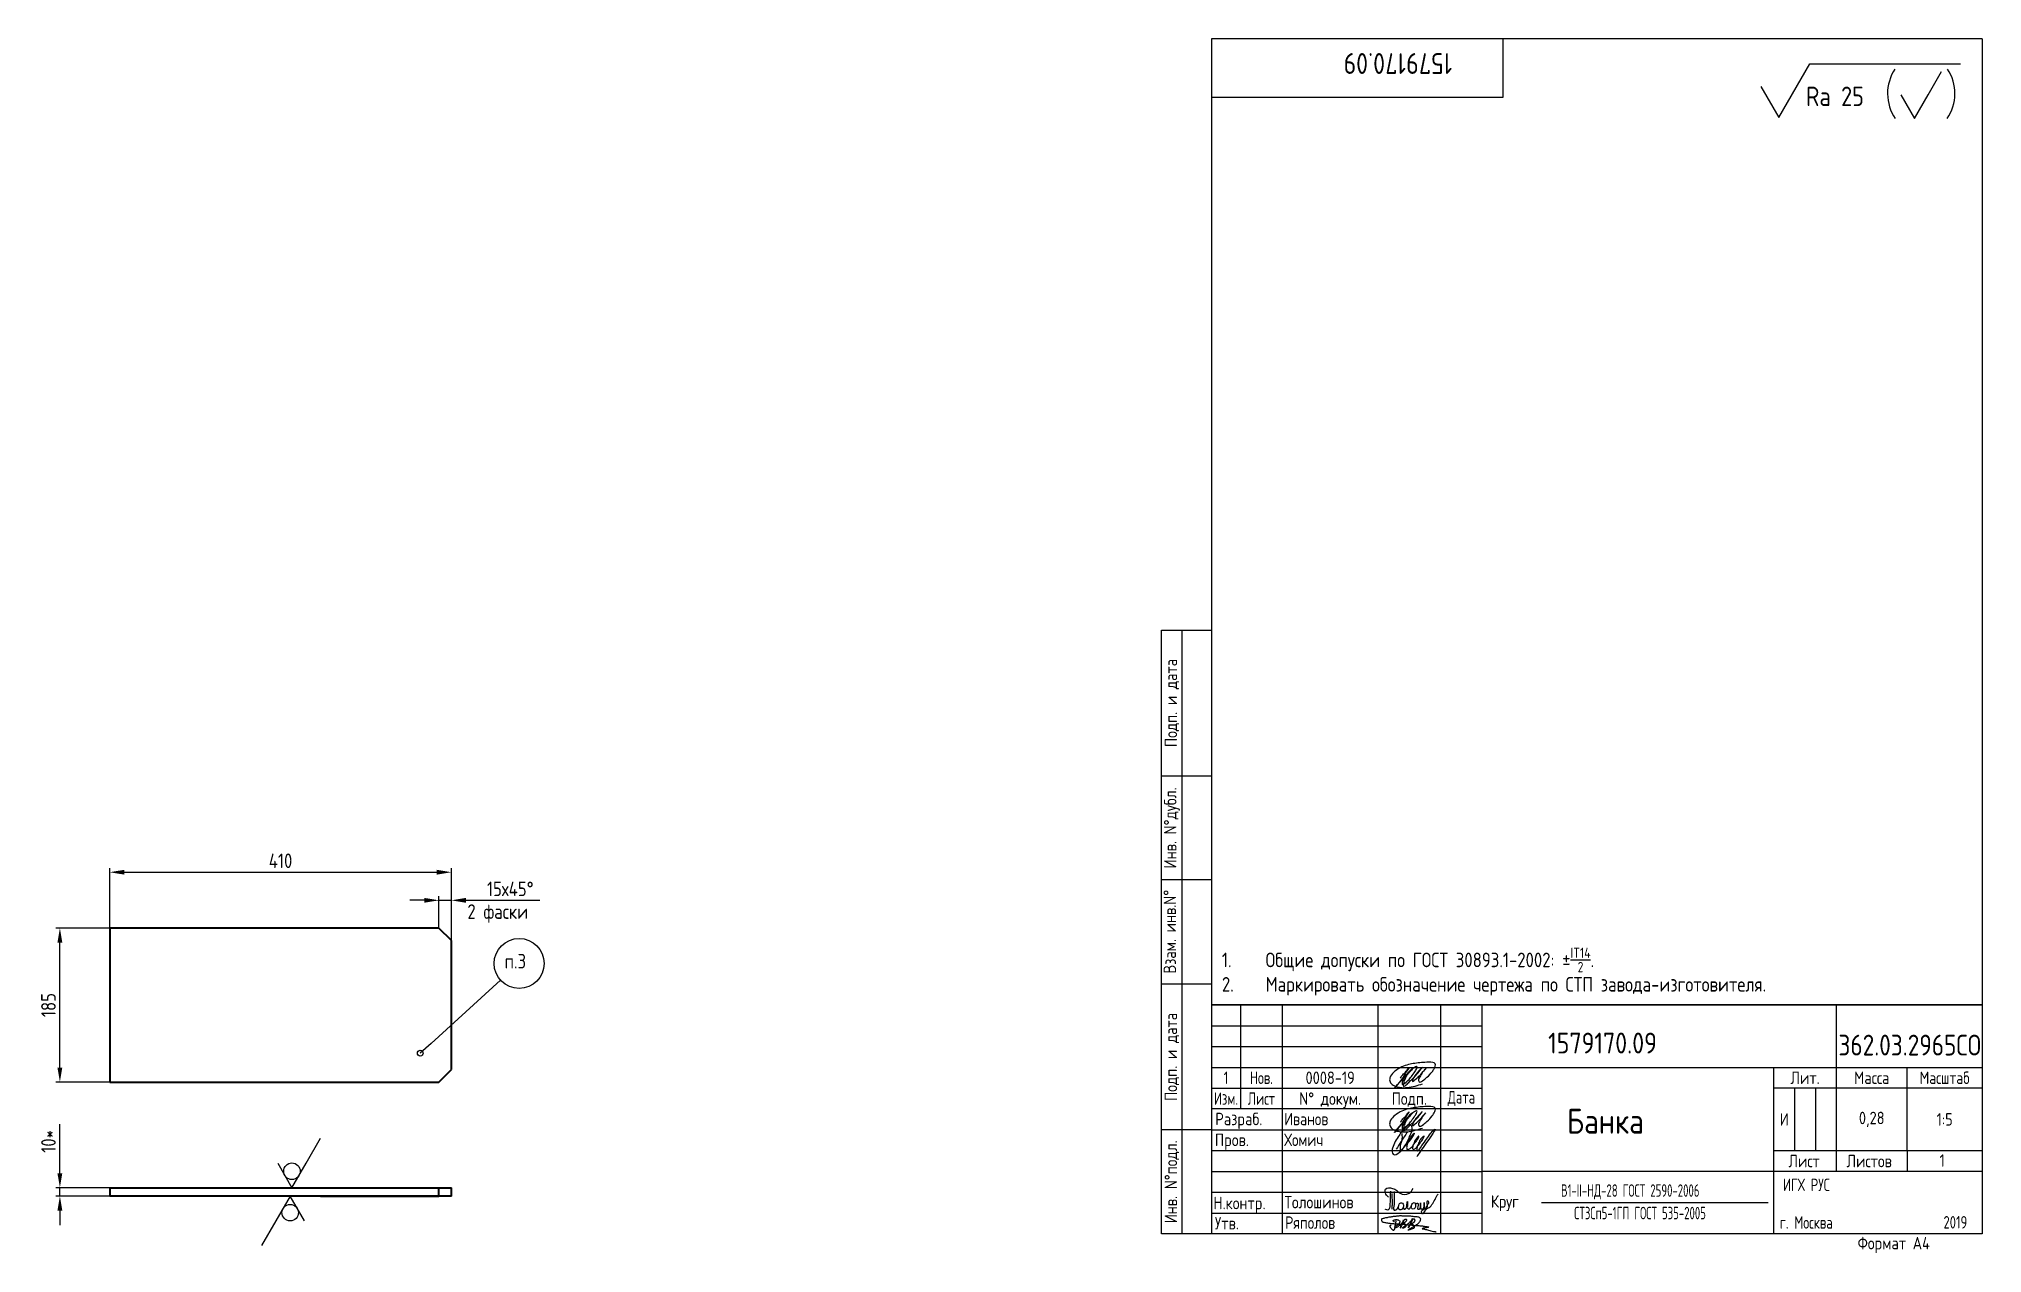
# Model space of a CAD drawing. Header units: millimetres. Extents: x 94 to 560, y 59 to 351.
# The model-space entities are those that its viewports show. They can reach past a viewport. Long polylines and large blocks are cut down to what shows.
import ezdxf
from ezdxf.enums import TextEntityAlignment as Align

# ---------------------------------------------------------------- set-up
doc = ezdxf.new("R2010")
doc.units = ezdxf.units.MM
for name, color, linetype in [('12_SURFACE_FINISH', 7, 'Continuous'), ('Bord', 1, 'Continuous'), ('Cont', 6, 'Continuous'), ('Dim', 7, 'Continuous'), ('Text', 3, 'Continuous'), ('Textb', 6, 'Continuous'), ('Подписи', 10, 'Continuous')]:
    doc.layers.add(name, color=color, linetype=linetype)
doc.layers.add('Con', color=6, linetype='Continuous', lineweight=40)
doc.layers.add('Основные', color=5, linetype='Continuous', lineweight=40)
doc.styles.add('Style1', font='romans.shx', dxfattribs={"width": 0.8})
doc.dimstyles.new('DIMSTYLE_1$0', dxfattribs={"dimtxt": 3.5, "dimasz": 3.5, "dimexe": 1, "dimexo": 0, "dimgap": 1, "dimtad": 1, "dimdec": 1, "dimlfac": 5, "dimtxsty": 'Style1', "dimcen": 0.09, "dimadec": 1, "dimazin": 2, "dimtp": 0.8, "dimtm": 0.8, "dimtfac": 1, "dimtdec": 1, "dimtofl": 0, "dimtmove": 0, "dimatfit": 3, "dimfxl": 1, "dimtolj": 1, "dimarcsym": 0})

# ---------------------------------------------------------------- blocks, each defined once
blk = doc.blocks.new('*D5')
at = {"layer": 'Defpoints', "color": 0, "transparency": 16777216}
for p in [(98.65, 136.98), (117.24, 136.98), (117.24, 99.98)]:
    blk.add_point(p, dxfattribs=at)
at = {"layer": 'Dim', "color": 0, "lineweight": -2, "transparency": 16777216}
for p, q in [((117.24, 136.98), (97.65, 136.98)), ((98.65, 103.48), (98.65, 133.48)), ((117.24, 99.98), (97.65, 99.98))]:
    blk.add_line(p, q, dxfattribs=at)
at = {"layer": 'Dim', "color": 0, "transparency": 16777216}
for points in [[(98.06, 133.48), (99.23, 133.48), (98.65, 136.98)], [(98.06, 103.48), (99.23, 103.48), (98.65, 99.98)]]:
    blk.add_solid(points, dxfattribs=at)
at = {"layer": 'Dim', "color": 0, "transparency": 16777216, "insert": (95.9, 118.48), "char_height": 3.5, "attachment_point": 5, "rotation": 90, "style": 'Style1'}
blk.add_mtext('\\A1;185', dxfattribs=at)
blk = doc.blocks.new('*D6')
at = {"layer": 'Defpoints', "color": 0, "transparency": 16777216}
for p in [(98.65, 74.6), (115.91, 74.6), (115.91, 72.6)]:
    blk.add_point(p, dxfattribs=at)
at = {"layer": 'Dim', "color": 0, "lineweight": -2, "transparency": 16777216}
for p, q in [((98.65, 78.1), (98.65, 89.86)), ((115.91, 74.6), (97.65, 74.6)), ((115.91, 72.6), (97.65, 72.6)), ((98.65, 72.6), (98.65, 74.6)), ((98.65, 69.1), (98.65, 65.6))]:
    blk.add_line(p, q, dxfattribs=at)
at = {"layer": 'Dim', "color": 0, "transparency": 16777216}
for points in [[(98.06, 78.1), (99.23, 78.1), (98.65, 74.6)], [(98.06, 69.1), (99.23, 69.1), (98.65, 72.6)]]:
    blk.add_solid(points, dxfattribs=at)
at = {"layer": 'Dim', "color": 0, "transparency": 16777216, "insert": (95.9, 85.73), "char_height": 3.5, "attachment_point": 5, "rotation": 90, "style": 'Style1'}
blk.add_mtext('\\A1;10*', dxfattribs=at)
blk = doc.blocks.new('*D7')
at = {"layer": 'Defpoints', "color": 0, "transparency": 16777216}
for p in [(192.62, 150.38), (110.62, 136.98), (192.62, 131.69)]:
    blk.add_point(p, dxfattribs=at)
at = {"layer": 'Dim', "color": 0, "lineweight": -2, "transparency": 16777216}
for p, q in [((110.62, 136.98), (110.62, 151.38)), ((114.12, 150.38), (189.12, 150.38)), ((192.62, 131.69), (192.62, 151.38))]:
    blk.add_line(p, q, dxfattribs=at)
at = {"layer": 'Dim', "color": 0, "transparency": 16777216}
for points in [[(114.12, 150.96), (114.12, 149.8), (110.62, 150.38)], [(189.12, 150.96), (189.12, 149.8), (192.62, 150.38)]]:
    blk.add_solid(points, dxfattribs=at)
at = {"layer": 'Dim', "color": 0, "transparency": 16777216, "insert": (151.62, 153.13), "char_height": 3.5, "attachment_point": 5, "style": 'Style1'}
blk.add_mtext('\\A1;410', dxfattribs=at)
blk = doc.blocks.new('*D8')
at = {"layer": 'Defpoints', "color": 0, "transparency": 16777216}
for p in [(189.62, 143.63), (189.62, 136.98), (192.62, 133.98)]:
    blk.add_point(p, dxfattribs=at)
at = {"layer": 'Dim', "color": 0, "lineweight": -2, "transparency": 16777216}
for p, q in [((189.62, 136.98), (189.62, 144.63)), ((192.62, 133.98), (192.62, 144.63)), ((186.12, 143.63), (182.62, 143.63)), ((189.62, 143.63), (192.62, 143.63)), ((196.12, 143.63), (213.89, 143.63))]:
    blk.add_line(p, q, dxfattribs=at)
at = {"layer": 'Dim', "color": 0, "transparency": 16777216}
for points in [[(186.12, 144.21), (186.12, 143.05), (189.62, 143.63)], [(196.12, 144.21), (196.12, 143.05), (192.62, 143.63)]]:
    blk.add_solid(points, dxfattribs=at)
at = {"layer": 'Dim', "color": 0, "transparency": 16777216, "insert": (206.76, 146.38), "char_height": 3.5, "attachment_point": 5, "style": 'Style1'}
blk.add_mtext('\\A1;15х45%%D', dxfattribs=at)
blk = doc.blocks.new('_DOTBLANK')
at = {"color": 0, "linetype": 'ByBlock'}
blk.add_line((-1, 0), (0, 0), dxfattribs=at)
blk.add_circle((0, 0), 0.2, dxfattribs=at)
blk = doc.blocks.new('A$C63F45750')
at = {"layer": 'Text'}
for points, knots in [([(3.17, 2.37), (3.12, 2.38), (3.04, 2.41), (2.94, 2.5), (2.85, 2.57), (2.79, 2.69), (2.87, 2.77), (2.99, 2.84), (3.16, 2.89), (3.36, 2.93), (3.6, 2.95), (3.82, 2.92), (4.05, 2.87), (4.25, 2.78), (4.45, 2.63), (4.46, 2.42), (4.38, 2.26), (4.28, 2.1), (4.17, 1.94), (4.03, 1.78), (3.89, 1.62), (3.75, 1.52), (3.63, 1.43), (3.49, 1.36), (3.35, 1.3), (3.24, 1.25), (3.16, 1.21), (3.12, 1.15), (3.19, 1.1), (3.27, 1.09), (3.4, 1.07), (3.55, 1.07), (3.72, 1.12), (3.92, 1.19), (4.1, 1.34), (4.26, 1.51), (4.44, 1.65), (4.59, 1.81), (4.74, 1.93), (4.84, 2.04), (4.93, 2.14), (5.07, 2.29), (5.19, 2.53), (5.28, 2.68), (5.35, 2.96), (5.23, 2.66), (5.2, 2.44), (5.04, 2.09), (4.95, 1.81), (4.86, 1.57), (4.75, 1.31), (4.67, 1.12), (4.46, 0.78), (4.62, 1.17), (4.71, 1.45), (4.88, 1.74), (5.01, 2), (5.08, 2.19), (5.19, 2.4), (5.32, 2.58), (5.4, 2.75), (5.52, 2.89), (5.65, 3.04), (5.85, 3.1), (6.02, 3.03), (6.08, 2.87), (6.03, 2.7), (5.9, 2.51), (5.7, 2.37), (5.55, 2.23), (5.4, 2.17), (5.31, 2.12), (5.12, 2.09), (5.35, 2.07), (5.48, 2), (5.64, 1.93), (5.75, 1.8), (5.85, 1.67), (5.89, 1.54), (5.89, 1.37), (5.8, 1.2), (5.63, 1.06), (5.41, 0.94), (5.23, 0.86), (5.02, 0.92), (5.13, 1.1), (5.28, 1.16), (5.44, 1.27), (5.61, 1.36), (5.74, 1.46), (5.86, 1.53), (5.95, 1.61), (6.05, 1.69), (6.15, 1.77), (6.28, 1.87), (6.46, 2.02), (6.65, 2.19), (6.83, 2.37), (6.98, 2.49), (7.11, 2.61), (7.2, 2.74), (7.32, 2.84), (7.42, 2.97), (7.48, 3.08), (7.48, 3.27), (7.34, 3.08), (7.28, 2.94), (7.18, 2.69), (7.1, 2.46), (7, 2.22), (6.93, 1.98), (6.83, 1.78), (6.73, 1.55), (6.67, 1.34), (6.6, 1.14), (6.56, 1.03), (6.39, 0.99), (6.62, 1.33), (6.75, 1.54), (6.93, 1.87), (7.05, 2.08), (7.18, 2.32), (7.33, 2.6), (7.47, 2.89), (7.6, 3.07), (7.79, 3.18), (7.95, 3.01), (8, 2.81), (7.99, 2.62), (7.94, 2.46), (7.83, 2.33), (7.69, 2.22), (7.53, 2.11), (7.37, 2.03), (7.21, 1.99), (7.11, 1.97), (6.89, 1.98), (7.07, 1.94), (7.15, 1.9), (7.27, 1.88), (7.39, 1.84), (7.52, 1.81), (7.62, 1.72), (7.7, 1.62), (7.78, 1.51), (7.83, 1.39), (7.87, 1.26), (7.88, 1.13), (7.86, 0.99), (7.75, 0.88), (7.6, 0.77), (7.4, 0.73), (7.19, 0.66), (6.97, 0.55), (6.71, 0.48), (6.57, 0.44), (6.42, 0.42), (6.52, 0.58), (6.61, 0.64), (6.81, 0.78), (7.06, 0.89), (7.33, 1.04), (7.55, 1.16), (7.7, 1.24), (7.84, 1.32), (7.99, 1.43), (8.21, 1.58), (8.48, 1.76), (8.74, 1.95), (8.97, 2.12), (9.1, 2.29), (9.23, 2.44), (9.3, 2.6), (9.37, 2.74), (9.42, 2.92), (9.45, 3.13), (9.21, 3.48), (8.67, 3.59), (8.09, 3.63), (7.57, 3.66), (7.06, 3.74), (6.57, 3.75), (6.09, 3.74), (5.67, 3.78), (5.28, 3.78), (4.96, 3.81), (4.65, 3.83), (4.31, 3.82), (3.97, 3.79), (3.61, 3.74), (3.22, 3.67), (2.86, 3.66), (2.53, 3.61), (2.18, 3.52), (1.78, 3.54), (1.38, 3.37), (0.96, 3.35), (0.58, 3.24), (0.25, 3.19), (0.03, 3.06), (-0.03, 2.83), (0.02, 2.6), (0.26, 2.38), (0.59, 2.33), (1, 2.2), (1.48, 2.15), (1.93, 2.05), (2.35, 2.02), (2.72, 2.01), (3.11, 1.94), (3.68, 1.94), (4.25, 1.83), (4.91, 1.87), (5.53, 1.76), (6.13, 1.72), (6.73, 1.71), (7.32, 1.62), (7.99, 1.55), (8.64, 1.54), (9.16, 1.46), (9.61, 1.42), (10.03, 1.4), (10.41, 1.32), (10.73, 1.29), (11.01, 1.24), (11.18, 1.23), (11.42, 1.14), (11.18, 1.06), (11.01, 1.03), (10.71, 0.98), (10.37, 0.92), (10.1, 0.91), (9.65, 0.75), (10.22, 0.67), (10.54, 0.59), (11.08, 0.47), (11.61, 0.35), (12.17, 0.15), (12.64, 0.08), (12.98, 0.03), (13.11, 0.01), (13.18, 0)], [0, 0, 0, 0, 0.153866, 0.270441, 0.388867, 0.510533, 0.592156, 0.71333, 0.90842, 1.11344, 1.349254, 1.61246, 1.782219, 2.047249, 2.291879, 2.451528, 2.651081, 2.806158, 3.017979, 3.227348, 3.462381, 3.633009, 3.75766, 3.920516, 4.080796, 4.214529, 4.291786, 4.349969, 4.397594, 4.50822, 4.594826, 4.799244, 4.954392, 5.128468, 5.437537, 5.632649, 5.842485, 6.094987, 6.293219, 6.410959, 6.551192, 6.687808, 7.022147, 7.294342, 7.425356, 7.52079, 7.946481, 8.313051, 8.59833, 8.833695, 9.090496, 9.427695, 9.601191, 9.883219, 10.093306, 10.673943, 10.798776, 10.974628, 11.287247, 11.486184, 11.648652, 11.848902, 12.027194, 12.25348, 12.40059, 12.537783, 12.716293, 12.91523, 13.208551, 13.438489, 13.549668, 13.67779, 13.77127, 13.930001, 14.029091, 14.272112, 14.434836, 14.547084, 14.739051, 14.830983, 15.061241, 15.268922, 15.500489, 15.788979, 15.879568, 16.024283, 16.221854, 16.418714, 16.593102, 16.783247, 16.91018, 17.018213, 17.135263, 17.278205, 17.430482, 17.620087, 17.979626, 18.191789, 18.388716, 18.565718, 18.714854, 18.857929, 19.039974, 19.171375, 19.283034, 19.400085, 19.618058, 19.882245, 20.150781, 20.377854, 20.649532, 20.89723, 21.042543, 21.40016, 21.557817, 21.667145, 21.752781, 21.926256, 22.412297, 22.813145, 22.961412, 23.171289, 23.607257, 23.940428, 24.110007, 24.291214, 24.48084, 24.697609, 24.904078, 25.034245, 25.218018, 25.407651, 25.573473, 25.787447, 25.930292, 26.051316, 26.18846, 26.285312, 26.406799, 26.52425, 26.630463, 26.793722, 26.898606, 27.029313, 27.171012, 27.314101, 27.419918, 27.580557, 27.709367, 27.829268, 28.024364, 28.266961, 28.41242, 28.705761, 28.989137, 29.187748, 29.233768, 29.332802, 29.529535, 29.667094, 30.039923, 30.332117, 30.61061, 30.769982, 30.856778, 31.109923, 31.313488, 31.656425, 32.066331, 32.296628, 32.49714, 32.710276, 32.891468, 33.014834, 33.177747, 33.444503, 33.618009, 34.409008, 34.914636, 35.419802, 35.95397, 36.458179, 36.88069, 37.388403, 37.738353, 38.034261, 38.353468, 38.693154, 39.037638, 39.391136, 39.787481, 40.203773, 40.488977, 40.784975, 41.26625, 41.668005, 42.070065, 42.499388, 42.869834, 43.079573, 43.213439, 43.554591, 43.717296, 44.153724, 44.506336, 45.019111, 45.587859, 45.90191, 46.270392, 46.703958, 47.093115, 47.952647, 48.44014, 49.079253, 49.808223, 50.268654, 50.851051, 51.604831, 52.298429, 52.776925, 53.1907, 53.661988, 54.042386, 54.348524, 54.616841, 54.853814, 54.983777, 55.126096, 55.333328, 55.613101, 56.008732, 56.315809, 56.59982, 56.87931, 57.399251, 57.889617, 58.432507, 59.066698, 59.660314, 59.862668, 60.07277, 60.07277, 60.07277, 60.07277]), ([(2.31, 1.53), (2.26, 1.52), (2.17, 1.51), (2.06, 1.48), (1.93, 1.38), (2.07, 1.25), (2.14, 1.11), (2.26, 0.93), (2.39, 0.72), (2.57, 0.54), (2.71, 0.44), (2.86, 0.4), (3.02, 0.43), (3.14, 0.54), (3.21, 0.79), (3.25, 1.07), (3.31, 1.4), (3.35, 1.67), (3.38, 1.92), (3.47, 2.19), (3.5, 2.43), (3.54, 2.59), (3.56, 2.64)], [0, 0, 0, 0, 0.15847, 0.269731, 0.363591, 0.555514, 0.688037, 0.848606, 1.204359, 1.433632, 1.58673, 1.729549, 1.880686, 2.057874, 2.19169, 2.63505, 2.928153, 3.184121, 3.441863, 3.696117, 4.025873, 4.178055, 4.178055, 4.178055, 4.178055])]:
    blk.add_open_spline(points, degree=3, knots=knots, dxfattribs=at)
blk = doc.blocks.new('A$C4F4A4F5D')
at = {"layer": 'Основные', "lineweight": 25}
for points, knots in [([(0.76, 2.84), (0.53, 3.07), (0.02, 3.58), (-0.25, 5.26), (1.65, 5.12), (2.72, 4.57), (3.71, 3.46), (5.71, 3.44), (6.39, 4.52), (6.67, 4.97)], [0, 0, 0, 0, 0.995549, 2.196439, 3.853213, 4.970011, 6.02292, 8.170898, 9.705386, 9.705386, 9.705386, 9.705386]), ([(1.19, 4.34), (1.17, 3.4), (1.13, 2.06), (0.98, -0.44), (0.2, -0.16), (0.03, -0.03), (0, 0)], [0, 0, 0, 0, 3.274293, 4.654149, 5.171803, 5.30168, 5.30168, 5.30168, 5.30168]), ([(1.58, 3.74), (1.58, 3.25), (1.58, 2.32), (1.61, 1.07), (1.55, 0.31), (1.53, 0)], [0, 0, 0, 0, 1.453969, 2.804084, 3.740223, 3.740223, 3.740223, 3.740223]), ([(2.1, 4.21), (2.1, 3.72), (2.08, 2.67), (2.22, 1.45), (1.71, -0.56), (3.23, 0.14), (3.06, 1.09), (3.85, 1.74), (4.43, 1.17), (4.31, 0.54), (4.11, -0.15), (3.33, -0.21), (3.11, 0.28), (3.13, 0.53), (3.14, 0.66)], [0, 0, 0, 0, 1.402041, 3.063923, 4.415037, 5.298701, 6.374637, 7.087927, 7.603499, 8.330482, 8.911132, 9.613125, 9.996533, 10.366919, 10.366919, 10.366919, 10.366919]), ([(4.28, 0.44), (4.31, 0.37), (4.37, 0.25), (4.41, 0.06), (4.62, -0.05), (5, 0.18), (5.14, 0.84), (5.2, 1.3), (5.31, 2.06), (5.31, 1.17), (5.3, 0.78), (5.2, 0.26), (5.58, -0.01), (5.91, 0.16), (6.08, 0.5), (6.26, 0.9), (6.43, 1.31), (6.72, 1.59), (7.17, 1.58), (7.18, 1.05), (7.31, 0.57), (6.99, 0.02), (6.34, -0.02), (6.17, 0.51), (6.24, 0.79), (6.27, 0.92)], [0, 0, 0, 0, 0.247339, 0.413433, 0.559308, 0.874045, 1.558567, 2.392422, 2.645523, 3.22433, 3.719885, 4.231527, 4.573657, 4.879974, 5.190145, 5.704595, 6.19318, 6.529505, 6.863422, 7.269696, 7.83948, 8.395909, 8.926487, 9.378613, 9.791445, 9.791445, 9.791445, 9.791445]), ([(7.18, 1.27), (7.27, 1.3), (7.44, 1.37), (7.78, 1.56), (7.87, 1.06), (7.83, 0.71), (7.66, -0.05), (8.07, 0.01), (8.43, 0.12), (8.39, 0.68), (8.46, 1.9), (8.39, 0.94), (8.43, 0.6), (8.37, 0.05), (8.74, 0.07), (9.11, -0.03), (9.26, 0.49), (9.33, 0.95), (9.27, 1.34), (9.32, 1.77), (9.28, 0.91), (9.34, 0.6), (9.2, 0.14), (9.65, -0.01), (9.83, 0.61), (10.14, 1.03), (10.6, 1.72), (9.95, 2.11), (9.91, 1.23), (10.07, 0.69), (9.92, 0), (9.35, -0.37), (8.95, -1.56), (8.34, 0.07), (10.28, -0.02), (11.26, 1.1), (11.82, 2.15), (12.24, 3.04), (12.52, 3.46), (12.65, 3.65)], [0, 0, 0, 0, 0.305783, 0.619019, 0.796582, 1.5526, 2.082394, 2.34716, 2.5822, 3.136594, 4.040413, 4.363654, 5.267311, 5.441668, 5.78494, 6.114287, 6.466434, 7.104395, 7.620812, 7.679251, 8.272982, 8.692439, 9.1059, 9.338721, 9.784511, 10.568279, 11.297869, 11.566962, 12.285888, 12.851793, 13.545205, 14.102749, 15.055561, 15.671649, 17.422398, 18.699613, 20.16544, 20.963871, 21.66672, 21.66672, 21.66672, 21.66672])]:
    blk.add_open_spline(points, degree=3, knots=knots, dxfattribs=at)
blk = doc.blocks.new('SYM_68_BL11', base_point=(382.01, 276.36))
at = {"layer": '12_SURFACE_FINISH', "color": 2, "linetype": 'Continuous'}
for p, q in [((361.75, 271.02), (369.18, 283.91)), ((369.18, 283.91), (405.36, 283.91)), ((397.52, 276.47), (400.77, 282.09)), ((357.42, 278.52), (361.75, 271.02)), ((391.02, 276.47), (394.27, 270.84)), ((394.27, 270.84), (397.52, 276.47))]:
    blk.add_line(p, q, dxfattribs=at)
for centre, start, end in [((398.55, 276.79), 146.7128, 214.1116), ((393.23, 276.79), 325.8884, 33.2872)]:
    blk.add_arc(centre, 10.74, start, end, dxfattribs=at)
at = {"layer": '12_SURFACE_FINISH', "color": 2, "linetype": 'Continuous', "style": 'Style1', "width": 0.8}
blk.add_text('Ra 25', height=4.667, dxfattribs=at).set_placement((368.23, 273.79))

msp = doc.modelspace()

# ---------------------------------------------------------------- linework, layer by layer
at = {"color": 7, "linetype": 'Continuous'}
msp.add_circle((208.880657, 128.475272), 6, dxfattribs=at)
at = {"layer": '12_SURFACE_FINISH', "color": 2, "linetype": 'Continuous'}
for p, q in [((157.772172, 80.527036), (161.208111, 86.478256)), ((150.924492, 80.527036), (154.348332, 74.596771)), ((154.348332, 74.596771), (157.772172, 80.527036)), ((153.930411, 72.596771), (150.506571, 66.666506)), ((157.354251, 66.666506), (153.930411, 72.596771)), ((150.506571, 66.666506), (147.070632, 60.715286))]:
    msp.add_line(p, q, dxfattribs=at)
for centre in [(154.348332, 78.565521), (153.930411, 68.628021)]:
    msp.add_circle(centre, 1.984375, dxfattribs=at)
at = {"layer": 'Bord'}
for p, q in [((375.059336, 113.517466), (440.059336, 113.517466)), ((375.059336, 108.517466), (440.059336, 108.517466)), ((375.059336, 103.517466), (440.059336, 103.517466)), ((515.059336, 98.517466), (515.059336, 83.517466)), ((520.059336, 98.517466), (520.059336, 83.517466)), ((375.059336, 88.517466), (440.059336, 88.517466)), ((375.059336, 83.517466), (440.059336, 83.517466)), ((375.059336, 78.517466), (440.059336, 78.517466)), ((375.059336, 73.517466), (440.059336, 73.517466)), ((375.059336, 68.517466), (440.059336, 68.517466))]:
    msp.add_line(p, q, dxfattribs=at)
at = {"layer": 'Con', "linetype": 'Continuous'}
for p, q in [((110.623634, 136.977141), (110.623634, 99.977141)), ((189.623634, 136.977141), (110.623634, 136.977141)), ((192.623634, 133.977141), (189.623634, 136.977141)), ((192.623634, 102.977141), (192.623634, 133.977141)), ((189.623634, 99.977141), (192.623634, 102.977141)), ((110.623634, 99.977141), (189.623634, 99.977141)), ((110.623634, 74.596771), (192.623634, 74.596771)), ((192.623634, 72.596771), (110.623634, 72.596771)), ((154.348332, 74.596771), (189.623634, 74.596771)), ((161.24361, 72.596771), (189.623634, 72.596771)), ((189.623634, 72.596771), (189.623634, 74.596771)), ((192.623634, 72.596771), (192.623634, 74.596771))]:
    msp.add_line(p, q, dxfattribs=at)
at = {"layer": 'Con'}
msp.add_line((110.623634, 74.596771), (110.623634, 72.596771), dxfattribs=at)
at = {"layer": 'Cont'}
for p, q in [((560.059336, 350.517466), (375.059336, 350.517466)), ((375.059336, 350.517466), (375.059336, 63.517466)), ((445.059336, 336.517466), (445.059336, 350.517466)), ((560.059336, 350.517466), (560.059336, 63.517466)), ((560.059336, 350.517466), (560.059336, 63.517466)), ((375.059336, 336.517466), (445.059336, 336.517466)), ((363.059336, 63.517466), (363.059336, 208.517466)), ((363.059336, 208.517466), (375.059336, 208.517466)), ((368.059336, 63.517466), (368.059336, 208.517466)), ((363.059336, 173.517466), (375.059336, 173.517466)), ((375.059336, 148.517466), (363.059336, 148.517466)), ((375.059336, 123.517466), (363.059336, 123.517466)), ((375.059336, 118.517466), (560.059336, 118.517466)), ((560.059336, 118.517466), (375.059336, 118.517466)), ((382.059336, 118.517466), (382.059336, 93.517466)), ((392.059336, 118.517466), (392.059336, 63.517466)), ((415.059336, 63.517466), (415.059336, 118.517466)), ((430.059336, 118.517466), (430.059336, 63.517466)), ((440.059336, 63.517466), (440.059336, 118.517466)), ((525.059336, 118.517466), (525.059336, 83.517466)), ((440.059336, 103.517466), (560.059336, 103.517466)), ((510.059336, 63.517466), (510.059336, 103.517466)), ((542.059336, 83.517466), (542.059336, 103.517466)), ((375.059336, 98.517466), (440.059336, 98.517466)), ((560.059336, 98.517466), (510.059336, 98.517466)), ((440.059336, 93.517466), (375.059336, 93.517466)), ((375.059336, 88.517466), (363.059336, 88.517466)), ((510.059336, 83.517466), (560.059336, 83.517466)), ((525.059336, 83.517466), (525.059336, 78.517466)), ((542.059336, 83.517466), (542.059336, 78.517466)), ((560.059336, 78.517466), (440.059336, 78.517466)), ((375.059336, 63.517466), (363.059336, 63.517466)), ((560.059336, 63.517466), (375.059336, 63.517466))]:
    msp.add_line(p, q, dxfattribs=at)
at = {"layer": 'Dim', "linetype": 'Continuous'}
msp.add_lwpolyline([(187.740627, 109.276155), (204.439021, 124.441432)], dxfattribs=at)
at = {"layer": 'Text'}
msp.add_line((454.274005, 71.036013), (508.680985, 71.036013), dxfattribs=at)
at = {"layer": 'Подписи'}
for points, knots in [([(423.349592, 103.315362), (422.85846, 102.867776), (421.999939, 102.085374), (421.191597, 100.799208), (420.702192, 99.94106), (420.933798, 99.300225), (421.632257, 99.830096), (422.238601, 100.31211), (423.147429, 101.334703), (423.820874, 102.392714), (424.280639, 103.031563), (424.490348, 103.814635), (423.754913, 103.510224), (423.196356, 103.086408), (422.57432, 102.253987), (421.894715, 101.579115), (421.537711, 100.768187), (421.205088, 99.974595), (421.105093, 99.422158), (421.147778, 98.818364), (421.87507, 99.307904), (422.554308, 100.030575), (423.858903, 101.297101), (424.741881, 102.234366), (426.129889, 104.129847), (424.112487, 101.828759), (423.741837, 101.33906), (423.199877, 99.987211), (424.56826, 101.016607), (424.93063, 101.429467), (427.00825, 103.755732), (425.562099, 102.20054), (425.182746, 101.391806), (424.679939, 100.583555), (424.988038, 99.790713), (426.000745, 100.431661), (426.880799, 101.16432), (427.903474, 102.218296), (428.572419, 103.225508), (429.165357, 104.722761), (426.324485, 104.764361), (424.046454, 104.551874), (421.071014, 103.959882), (419.182726, 102.718347), (418.088067, 101.650068), (417.718864, 100.493074), (418.19924, 99.428077), (419.252485, 98.915556), (420.577324, 98.606339), (422.169806, 98.624799), (423.964885, 98.985702), (425.162758, 99.375256), (425.745145, 99.564651)], [0, 0, 0, 0, 1.9755003058, 3.4532655901, 4.5996818389, 4.791472675, 5.1452375558, 6.4973846047, 7.6642721628, 9.0943063479, 10.114998139, 10.4597616246, 10.8115623888, 11.7920416686, 12.9597431511, 13.7676755857, 14.6604124839, 15.6050306156, 16.2454480121, 16.5720312816, 16.925794956, 18.1469007254, 20.185043749, 21.7893309009, 22.9510094769, 24.6267432072, 26.592473741, 27.0355578673, 27.4505844085, 30.0173640127, 31.4578119876, 32.5948328038, 33.885024293, 34.8044903629, 35.1920743722, 35.9844405449, 37.3730679663, 39.2077815611, 40.0665527497, 41.2487241093, 42.8519812036, 46.1968048054, 49.4054982102, 51.4228304852, 52.9586065349, 53.9067104121, 54.8595111752, 56.1758952969, 57.2489188692, 58.9506085164, 60.8911350828, 62.727304008, 62.727304008, 62.727304008, 62.727304008]), ([(420.471073, 100.939638), (420.626188, 101.226812), (420.982734, 101.886911), (421.788905, 102.429935), (423.051767, 104.374268), (420.845917, 100.771485), (420.202032, 99.911086), (418.392526, 97.797012), (420.5463, 100.42189), (421.44746, 101.157993), (421.953947, 101.571711)], [0, 0, 0, 0, 0.9496870478, 2.182955251, 3.2119337557, 5.8438975301, 8.0893629443, 9.2953032315, 11.1822639311, 13.6038184395, 13.6038184395, 13.6038184395, 13.6038184395]), ([(423.349592, 92.696262), (422.85846, 92.248675), (421.999939, 91.466274), (421.191597, 90.180108), (420.702192, 89.32196), (420.933798, 88.681124), (421.632257, 89.210996), (422.238601, 89.69301), (423.147429, 90.715602), (423.820874, 91.773613), (424.280639, 92.412463), (424.490348, 93.195535), (423.754913, 92.891124), (423.196356, 92.467308), (422.57432, 91.634886), (421.894715, 90.960015), (421.537711, 90.149086), (421.205088, 89.355495), (421.105093, 88.803058), (421.147778, 88.199264), (421.87507, 88.688804), (422.554308, 89.411474), (423.858903, 90.678001), (424.741881, 91.615266), (426.129889, 93.510747), (424.112487, 91.209658), (423.741837, 90.71996), (423.199877, 89.368111), (424.56826, 90.397507), (424.93063, 90.810366), (427.00825, 93.136632), (425.562099, 91.58144), (425.182746, 90.772706), (424.679939, 89.964454), (424.988038, 89.171612), (426.000745, 89.812561), (426.880799, 90.54522), (427.903474, 91.599196), (428.572419, 92.606408), (429.165357, 94.103661), (426.324485, 94.145261), (424.046454, 93.932773), (421.071014, 93.340781), (419.182726, 92.099247), (418.088067, 91.030968), (417.718864, 89.873974), (418.19924, 88.808977), (419.252485, 88.296456), (420.577324, 87.987238), (422.169806, 88.005699), (423.964885, 88.366602), (425.162758, 88.756156), (425.745145, 88.94555)], [0, 0, 0, 0, 1.9755003058, 3.4532655901, 4.5996818389, 4.791472675, 5.1452375558, 6.4973846047, 7.6642721628, 9.0943063479, 10.114998139, 10.4597616246, 10.8115623888, 11.7920416686, 12.9597431511, 13.7676755857, 14.6604124839, 15.6050306156, 16.2454480121, 16.5720312816, 16.925794956, 18.1469007254, 20.185043749, 21.7893309009, 22.9510094769, 24.6267432072, 26.592473741, 27.0355578673, 27.4505844085, 30.0173640127, 31.4578119876, 32.5948328038, 33.885024293, 34.8044903629, 35.1920743722, 35.9844405449, 37.3730679663, 39.2077815611, 40.0665527497, 41.2487241093, 42.8519812036, 46.1968048054, 49.4054982102, 51.4228304852, 52.9586065349, 53.9067104121, 54.8595111752, 56.1758952969, 57.2489188692, 58.9506085164, 60.8911350828, 62.727304008, 62.727304008, 62.727304008, 62.727304008]), ([(420.769458, 87.632895), (420.809707, 87.046919), (420.895506, 85.797799), (420.146101, 84.716658), (420.47799, 83.434454), (421.789489, 84.799577), (422.224236, 86.019082), (423.036918, 87.828171), (423.494908, 88.98549), (422.748745, 89.981109), (421.275703, 88.741674), (419.968696, 87.115414), (418.692421, 84.906883), (418.355227, 83.319599), (418.74489, 82.150453), (420.355829, 83.110674), (421.463508, 84.509273), (422.683911, 85.889631), (423.449927, 86.941133), (424.090912, 88.164782), (423.076369, 87.026652), (422.405921, 86.169076), (421.884886, 85.163862), (421.933685, 83.418559), (423.291993, 84.370117), (423.755662, 85.246399), (424.447365, 85.9746), (425.259075, 87.551002), (423.756926, 85.971196), (423.631115, 85.050938), (423.253193, 84.259892), (423.508436, 83.629922), (424.390086, 84.362866), (424.956445, 85.036621), (425.521539, 85.891727), (426.511585, 87.347137), (425.415344, 86.533968), (424.990101, 85.824758), (424.583874, 84.820379), (424.298714, 84.095488), (424.411851, 83.049955), (426.137267, 85.507229), (426.916114, 86.575865), (427.996362, 88.108657), (429.662365, 89.577982), (425.927601, 84.432667), (424.829673, 82.761785), (424.368345, 82.059713)], [0, 0, 0, 0, 1.694376966, 3.6118909173, 4.0773596193, 4.6044696891, 7.711907399, 8.8845575327, 10.5530205402, 11.0203133554, 12.0859440855, 14.8694269074, 18.302411864, 19.1950251345, 19.7973117892, 21.4479572782, 22.8457630108, 25.8335957441, 26.3838687116, 27.2553548311, 28.2725305527, 28.9079719656, 30.992725245, 31.7632380885, 32.8060583068, 34.2658968047, 35.0531587867, 36.1698697357, 37.3772043154, 38.7746868275, 39.5744284943, 39.8573709122, 40.4469005929, 41.9893109515, 42.8461580132, 44.0823139947, 44.7012102176, 45.6742939846, 46.9142556856, 47.7497256359, 48.2121396249, 49.3233803804, 53.08453821, 54.4889328136, 54.7941499451, 59.2738171203, 62.5201202604, 62.5201202604, 62.5201202604, 62.5201202604]), ([(420.471073, 90.320537), (420.626188, 90.607712), (420.982734, 91.267811), (421.788905, 91.810835), (423.051767, 93.755168), (420.845917, 90.152385), (420.202032, 89.291986), (418.392526, 87.177912), (420.5463, 89.80279), (421.44746, 90.538892), (421.953947, 90.952611)], [0, 0, 0, 0, 0.9496870478, 2.182955251, 3.2119337557, 5.8438975301, 8.0893629443, 9.2953032315, 11.1822639311, 13.6038184395, 13.6038184395, 13.6038184395, 13.6038184395]), ([(422.112645, 87.962049), (421.579198, 87.199935), (420.64112, 85.859742), (419.79237, 84.461454), (419.426271, 83.858316)], [0, 0, 0, 0, 2.7898194356, 4.9059520561, 4.9059520561, 4.9059520561, 4.9059520561])]:
    msp.add_open_spline(points, degree=3, knots=knots, dxfattribs=at)

# ---------------------------------------------------------------- block references
at = {"layer": '12_SURFACE_FINISH', "color": 2, "linetype": 'Continuous'}
msp.add_blockref('SYM_68_BL11', (531.55507, 336.944884), dxfattribs=at)
at = {"layer": 'Cont'}
msp.add_blockref('A$C63F45750', (415.865547, 64.01312), dxfattribs=at)
at = {"layer": 'Dim', "linetype": 'Continuous', "xscale": 3.500000000000001, "yscale": 3.500000000000001, "zscale": 3.500000000000001, "rotation": 222.24534396728345}
msp.add_blockref('_DOTBLANK', (185.149672, 106.923082), dxfattribs=at)
at = {"layer": 'Подписи'}
msp.add_blockref('A$C4F4A4F5D', (416.821022, 69.463965), dxfattribs=at)

# ---------------------------------------------------------------- texts
at = {"color": 2, "linetype": 'Continuous', "style": 'Style1', "width": 0.8}
for s, p in [('2 фаски', (196.46423, 139.176458)), ('п.3', (205.390859, 127.269167))]:
    msp.add_text(s, height=3.4999996, dxfattribs=at).set_placement(p)
at = {"insert": (374.079312, 132.256667), "char_height": 3.5, "attachment_point": 1, "style": 'Style1'}
msp.add_mtext_dynamic_manual_height_columns('\\A1;\\pxi-3,l4,t4;1.\tОбщие допуски по ГОСТ 30893.1-2002: %%P{\\H0.7x;\\SIT14/2;}.\\P2.\tМаркировать обозначение чертежа по СТП завода-изготовителя.', width=190.09460765, gutter_width=25, heights=[0], dxfattribs=at)
at = {"layer": 'Text', "style": 'Style1', "width": 0.8}
for s, p in [('Подп. и дата', (365.559336, 191.017466)), ('Инв. N%%dдубл.', (365.559336, 161.017466)), ('Взам. инв.N%%d ', (365.057554, 136.897044)), ('Подп. и дата', (365.559336, 106.017466)), ('Инв. N%%dподл.', (365.559336, 76.017466))]:
    msp.add_text(s, height=3, rotation=90, dxfattribs=at).set_placement(p, align=Align.MIDDLE)
at = {"layer": 'Text', "style": 'Style1'}
for s, height, width, p in [('1579170.09', 5, 0.8, (455.874369, 106.852191)), ('Банка', 6, 0.8, (460.422472, 87.601363)), ('Разpаб.', 3, 0.8, (375.979054, 89.619322)), ('Иванов', 3, 0.77, (392.545626, 89.616228)), ('Пpов.', 3, 0.8, (375.895274, 84.595102)), ('Хомич', 3, 0.77, (392.545626, 84.616228)), ('В1-II-НД-28 ГОСТ 2590-2006', 3, 0.6, (458.974587, 72.439301)), ('Н.контp.', 3, 0.8, (375.522055, 69.438703)), ('Толошинов', 3, 0.8, (392.613631, 69.651613)), ('Круг', 3, 0.8, (442.140859, 69.817725)), ('СТ3Сп5-1ГП ГОСТ 535-2005', 3, 0.6, (462.120022, 67.026639)), ('Утв.', 3, 0.8, (375.895274, 64.581956)), ('Ряполов', 3, 0.77, (392.744214, 64.72961)), ('г. Москва', 3, 0.7, (511.514504, 64.76969)), ('Фоpмат А4', 3, 0.8, (530.167821, 59.804504))]:
    msp.add_text(s, height=height, dxfattribs=dict(at, width=width)).set_placement(p)
at = {"layer": 'Text', "style": 'Style1', "width": 0.593724}
msp.add_text('362.03.2965СО', height=5, dxfattribs=at).set_placement((525.573465, 106.364772), (559.783292, 106.364772), align=Align.FIT)
at = {"layer": 'Text', "style": 'Style1'}
for s, width, p in [('1', 0.7, (378.559336, 101.017466)), ('Нов.', 0.7, (387.059336, 101.017466)), ('0008-19', 0.8, (403.559336, 101.017466)), ('Лит.', 0.8, (517.559336, 101.017466)), ('Масса', 0.8, (533.559336, 101.017466)), ('Масштаб', 0.75, (551.059336, 101.017466)), ('Изм.', 0.7, (378.559336, 96.017466)), ('Лист', 0.7, (387.059336, 96.017466)), ('N%%d докум.', 0.8, (403.559336, 96.017466)), ('Подп.', 0.8, (422.559336, 96.017466)), ('Лист', 0.8, (517.331176, 81.017466)), ('Листов', 0.8, (532.958292, 81.017466))]:
    msp.add_text(s, height=3, dxfattribs=dict(at, width=width)).set_placement(p, align=Align.MIDDLE_CENTER)
at = {"layer": 'Text', "style": 'Style1', "width": 0.7}
for s, p in [('Дата', (435.059336, 96.017466)), ('ИГХ РУС', (517.897536, 75.308325))]:
    msp.add_text(s, height=3, dxfattribs=at).set_placement(p, align=Align.MIDDLE)
at = {"layer": 'Text', "style": 'Style1', "width": 0.8}
for tag, text, p in [('И', 'И', (512.544803, 91.017466)), ('0,28', '', (533.559336, 91.017466)), ('1:5', '', (551.059336, 91.017466))]:
    msp.add_attdef(tag, text=text, height=3, dxfattribs=at).set_placement(p, align=Align.MIDDLE)
msp.add_attdef('1', text='', height=3, dxfattribs=at).set_placement((550.463301, 81.147327), align=Align.MIDDLE_CENTER)
at = {"layer": 'Text', "style": 'Style1', "width": 0.7}
msp.add_attdef('2019', (550.78584, 64.805096), '', height=3, dxfattribs=at)
at = {"layer": 'Textb', "style": 'Style1', "width": 0.8}
msp.add_text('1579170.09', height=5, rotation=180, dxfattribs=at).set_placement((432.854272, 347.096728))

# ---------------------------------------------------------------- dimensions: what is measured, and where the dimension line sits
at = {"layer": 'Dim'}
dim = msp.add_linear_dim(base=(192.623634, 150.379174), p1=(110.623634, 136.977141), p2=(192.623634, 131.686176), dimstyle='DIMSTYLE_1$0', override={"dimdec": 4, "dimtofl": 1}, dxfattribs=at)
dim.commit()
dim.dimension.update_dxf_attribs({"geometry": '*D7', "text_midpoint": (151.623634, 153.129174)})
dim = msp.add_linear_dim(base=(189.623634, 143.629157), p1=(192.623634, 133.977141), p2=(189.623634, 136.977141), text='<>х45%%D', dimstyle='DIMSTYLE_1$0', override={"dimdec": 4, "dimtofl": 1}, dxfattribs=at)
dim.commit()
dim.dimension.update_dxf_attribs({"geometry": '*D8', "text_midpoint": (206.756968, 143.629157), "dimtype": 160})
dim = msp.add_linear_dim(base=(98.647685, 136.977141), p1=(117.238096, 99.977141), p2=(117.238096, 136.977141), angle=90, dimstyle='DIMSTYLE_1$0', override={"dimdec": 4, "dimlfac": 5, "dimpost": ''}, dxfattribs=at)
dim.commit()
dim.dimension.update_dxf_attribs({"geometry": '*D5', "text_midpoint": (95.897685, 118.477141)})
dim = msp.add_linear_dim(base=(98.647685, 74.596771), p1=(115.910212, 72.596771), p2=(115.910212, 74.596771), angle=90, text='<>*', dimstyle='DIMSTYLE_1$0', override={"dimdec": 4, "dimlfac": 5, "dimpost": '', "dimtofl": 1}, dxfattribs=at)
dim.commit()
dim.dimension.update_dxf_attribs({"geometry": '*D6', "text_midpoint": (95.897685, 85.730105)})

doc.saveas('drawing.dxf')
